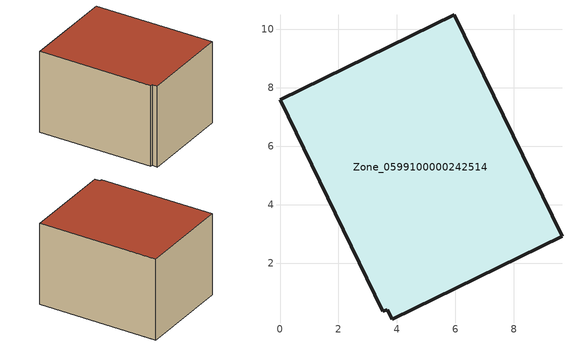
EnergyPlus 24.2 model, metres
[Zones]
Zone_0599100000242514
 floor ground (C_G): 3.66,0.41 3.52,0.35 0,7.59 5.96,10.5 9.65,2.91 3.83,0.07 z0
 wall outside (C_F): 9.65,2.91 5.96,10.5 0,7.59 3.52,0.35 3.66,0.41 3.83,0.07 9.65,2.91 z0:5.74
 roof outside (C_R): 3.83,0.07 9.65,2.91 5.96,10.5 0,7.59 3.52,0.35 3.66,0.41 z5.74
[BUILDING]
Pand.0599100000242514: North Axis=0; Terrain=City; Loads Convergence Tolerance Value=0.04; Temperature Convergence Tolerance Value=0.4; Solar Distribution=FullExterior; Maximum Number of Warmup Days=25; Minimum Number of Warmup Days=1
[Site:Location]
Rotterdam.The.Hague.AP_ZH_NLD Design_Conditions: Latitude=51.96; Longitude=4.45; Time Zone=1; Elevation=-4.5
[SITE:GROUNDTEMPERATURE:BUILDINGSURFACE]
18, 18, 18, 18, 18, 18, 18, 18, 18, 18, 18, 18
[MATERIAL] Thermal Absorptance=0.9; Solar Absorptance=0.7; Visible Absorptance=0.7
Name | Roughness | Thickness | Conductivity | Density | Specific Heat
G.TC.1946-1964 | MediumSmooth | 0.15 | 1 | 540 | 1210
F.TC.1946-1964 | Rough | 0.3 | 0.857143 | 1920 | 840
R.TC.1946-1964 | MediumRough | 0.2 | 0.235294 | 1500 | 1000
[CONSTRUCTION]
C_G: G.TC.1946-1964
C_F: F.TC.1946-1964
C_R: R.TC.1946-1964
[ZONE]
Zone_0599100000242514: Type=1; Multiplier=1; Ceiling Height=Autocalculate; Volume=Autocalculate; Floor Area=autocalculate; Part of Total Floor Area=Yes
[ZONEINFILTRATION:DESIGNFLOWRATE]
Infil_Zone_0599100000242514: Zone or ZoneList or Space or SpaceList=Zone_0599100000242514; Schedule=AlwaysOn; Design Flow Rate Calculation Method=Flow/Area; Flow Rate per Floor Area=0.003; Constant Term Coefficient=1; Temperature Term Coefficient=0; Velocity Term Coefficient=0; Velocity Squared Term Coefficient=0
[HVACTEMPLATE:ZONE:IDEALLOADSAIRSYSTEM]
Zone_0599100000242514: Maximum Heating Supply Air Temperature=50; Minimum Cooling Supply Air Temperature=13; Maximum Heating Supply Air Humidity Ratio=0.0156; Minimum Cooling Supply Air Humidity Ratio=0.0077; Heating Limit=NoLimit; Cooling Limit=NoLimit; Dehumidification Control Type=ConstantSensibleHeatRatio; Cooling Sensible Heat Ratio=0.7; Dehumidification Setpoint=60; Humidification Control Type=None; Humidification Setpoint=30; Outdoor Air Method=None; Outdoor Air Flow Rate per Person=0.00944; Outdoor Air Flow Rate per Zone Floor Area=0; Outdoor Air Flow Rate per Zone=0; Demand Controlled Ventilation Type=None; Outdoor Air Economizer Type=NoEconomizer; Heat Recovery Type=None; Sensible Heat Recovery Effectiveness=0.7; Latent Heat Recovery Effectiveness=0.65
[ZONECONTROL:THERMOSTAT]
ThermostatControl_Zone_0599100000242514: Zone or ZoneList=Zone_0599100000242514; Control Type Schedule=DualSetpointControlType; Control 1=Thermostat_Zone_0599100000242514; Temperature Difference Between Cutout And Setpoint=0
[THERMOSTATSETPOINT:DUALSETPOINT]
Thermostat_Zone_0599100000242514: Heating Setpoint Temperature Schedule=HeatingSetpoint_Zone_0599100000242514; Cooling Setpoint Temperature Schedule=CoolingSetpoint_Zone_0599100000242514
[SCHEDULE:COMPACT]
HeatingSetpoint_Zone_0599100000242514: Through: 12/31, For: AllDays, Until: 24:00, 21
CoolingSetpoint_Zone_0599100000242514: Through: 12/31, For: AllDays, Until: 24:00, 24
DualSetpointControlType: Through: 12/31, For: AllDays, Until: 24:00, 4
AlwaysOn: Through: 12/31, For: AllDays, Until: 24:00, 1
